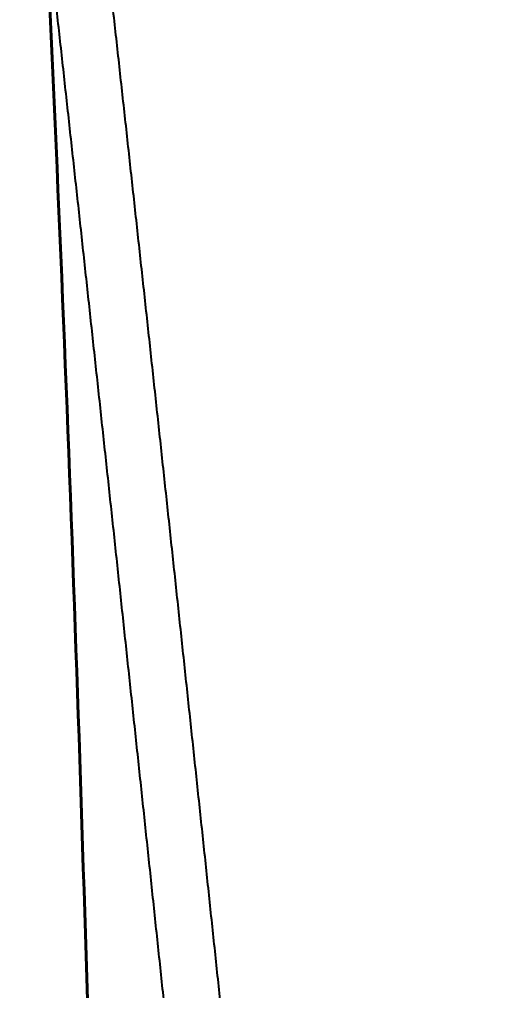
# Model space of a CAD drawing. Header units: millimetres. Extents: x 0 to 285450075, y -3000605 to 8125189010.
# Drawn here: x 6236479.92 to 6236488.44, y 5216383.26 to 5216400.57 of the extents above; entities that cross this region are included whole.
import ezdxf
from ezdxf import colors
from ezdxf.entities.mleader import LeaderData, LeaderLine
from ezdxf.math import Vec2, Vec3

# ---------------------------------------------------------------- set-up
doc = ezdxf.new("R2010")
doc.units = ezdxf.units.MM
doc.layers.add('ИС_Выноски', color=3, linetype='Continuous', lineweight=18)
doc.layers.add('ИС_Размер', color=3, linetype='Continuous', lineweight=18)
doc.layers.add('Основное направление 30.05.Верх покрытия', color=7, linetype='Continuous')
doc.layers.add('Основное направление 30.05.Ось трассы', color=7, linetype='Continuous')
doc.styles.add('ISOCPEUR', font='isocpeur.ttf', dxfattribs={"width": 0.8, "oblique": 15, "height": 2.5})

# ---------------------------------------------------------------- blocks, each defined once
blk = doc.blocks.new('_DotBlank')
at = {"color": 0, "linetype": 'ByBlock', "lineweight": -2}
blk.add_line((-0.5, 0), (-1, 0), dxfattribs=at)
blk.add_circle((0, 0), 0.5, dxfattribs=at)

msp = doc.modelspace()

# ---------------------------------------------------------------- linework, layer by layer
at = {"layer": 'ИС_Размер', "linetype": 'Continuous'}
msp.add_circle((6226064.7742, 5217311.3687), 148840.0322, dxfattribs=at)
at = {"layer": 'Основное направление 30.05.Верх покрытия', "color": 6, "flags": 128}
msp.add_lwpolyline([(6236482.589, 5216382.1654, 0.0002069), (6236482.4832, 5216383.1638, 0.0002101), (6236482.3772, 5216384.1622, 0.0002132), (6236482.2711, 5216385.1604, 0.0002163), (6236482.1648, 5216386.1585, 0.0002195), (6236482.0583, 5216387.1565, 0.0002226), (6236481.9516, 5216388.1544, 0.0002258), (6236481.8446, 5216389.1522, 0.0002289), (6236481.7375, 5216390.1498, 0.000232), (6236481.6301, 5216391.1473, 0.0002352), (6236481.5224, 5216392.1446, 0.0002383), (6236481.4145, 5216393.1419, 0.0002414), (6236481.3063, 5216394.139, 0.0002446), (6236481.1978, 5216395.1359, 0.0002477), (6236481.089, 5216396.1327, 0.0002508), (6236480.9799, 5216397.1294, 0.000254), (6236480.8704, 5216398.1259, 0.0002571), (6236480.7606, 5216399.1223, 0.0002602), (6236480.6505, 5216400.1186, 0.0002634), (6236480.54, 5216401.1146, 0.0002665)], format="xyb", dxfattribs=at)
at = {"layer": 'Основное направление 30.05.Верх покрытия', "color": 5, "flags": 128}
msp.add_lwpolyline([(6236483.5835, 5216382.2703, 0.0002069), (6236483.4776, 5216383.269, 0.0002101), (6236483.3717, 5216384.2675, 0.0002132), (6236483.2655, 5216385.2659, 0.0002163), (6236483.1592, 5216386.2642, 0.0002195), (6236483.0526, 5216387.2624, 0.0002226), (6236482.9459, 5216388.2605, 0.0002258), (6236482.839, 5216389.2585, 0.0002289), (6236482.7318, 5216390.2564, 0.000232), (6236482.6243, 5216391.2541, 0.0002352), (6236482.5167, 5216392.2518, 0.0002383), (6236482.4087, 5216393.2493, 0.0002414), (6236482.3005, 5216394.2467, 0.0002446), (6236482.1919, 5216395.2439, 0.0002477), (6236482.0831, 5216396.2411, 0.0002508), (6236481.9739, 5216397.2381, 0.000254), (6236481.8645, 5216398.2349, 0.0002571), (6236481.7546, 5216399.2317, 0.0002602), (6236481.6444, 5216400.2283, 0.0002634), (6236481.5339, 5216401.2248, 0.0002665)], format="xyb", dxfattribs=at)

# ---------------------------------------------------------------- next in the draw order: leaders
at = {"layer": 'ИС_Выноски', "color": 3}
ml = msp.add_multileader_mtext('Standard', dxfattribs=at)
ml.set_content('ПК70+50\\P24+3х33+24', color=3, style='ISOCPEUR')
ml.set_leader_properties(color=256, linetype='ByLayer', lineweight=-1)
ml.set_arrow_properties(name='DOTBLANK')
ml.build(insert=Vec2(0, 0))
ml.multileader.update_dxf_attribs({"text_left_attachment_type": 6, "text_right_attachment_type": 6, "dogleg_length": 0.36, "arrow_head_size": 1500, "scale": 25})
ctx = ml.context
ctx.base_point, ctx.scale, ctx.char_height, ctx.arrow_head_size, ctx.landing_gap_size, ctx.plane_origin, ctx.plane_x_axis, ctx.plane_y_axis = Vec3(6236691.2056, 5217349.7238), 25, 125, 1500, 2.25, Vec3(6242724.0352, 5214845.6196), Vec3(1, 0.0000115), Vec3(-0.0000115, 1)
ctx.left_attachment, ctx.right_attachment, ctx.text_align_type = 6, 6, 1
notes = []
notes.append((ctx, [(0, (1, 1, 0), (6236671.0754, 5217349.7235), (1, 0.0000115), 20.1302, [(1, [(6236451.887, 5217068.3139)], 0, [])])]))
ctx.mtext.insert, ctx.mtext.text_direction, ctx.mtext.rotation, ctx.mtext.width, ctx.mtext.alignment, ctx.mtext.flow_direction = Vec3(6237088.6703, 5217499.7283), Vec3(1, 0.0000115), 0.0000115, 857.209003, 2, 5
ctx.mtext.has_bg_fill, ctx.mtext.bg_color, ctx.mtext.bg_scale_factor, ctx.mtext.bg_transparency, ctx.mtext.use_window_bg_color = 1, -1027028792, 1.5, 0, 1
for ctx, leaders in notes:
    for number, flags, end, landing, length, lines in leaders:
        leader = LeaderData()
        leader.index, (leader.has_last_leader_line, leader.has_dogleg_vector, leader.attachment_direction) = number, flags
        leader.last_leader_point, leader.dogleg_vector, leader.dogleg_length = Vec3(end), Vec3(landing), length
        for number, points, colour, breaks in lines:
            line = LeaderLine()
            line.index, line.vertices, line.color, line.breaks = number, Vec3.list(points), colors.encode_raw_color(colour), breaks
            leader.lines.append(line)
        ctx.leaders.append(leader)

# ---------------------------------------------------------------- next in the draw order: linework, layer by layer
at = {"layer": 'Основное направление 30.05.Ось трассы', "color": 1, "lineweight": 40, "true_color": 0xff0000, "flags": 128}
msp.add_lwpolyline([(6236484.5306, 5215168.6635), (6236481.8903, 5216316.6935, 0.0002441), (6236481.8575, 5216329.1934, 0.0007324), (6236481.8003, 5216341.6933, 0.0012207), (6236481.6942, 5216354.1928, 0.001709), (6236481.5149, 5216366.6915, 0.0021973), (6236481.238, 5216379.1884, 0.0026856), (6236480.839, 5216391.682, 0.0031738), (6236480.2937, 5216404.17, 0.0036621), (6236479.5777, 5216416.6494, 0.2782706), (6236007.742, 5217095.1932, 0.0036621), (6235996.2926, 5217100.2089, 0.0031738), (6235984.7756, 5217105.0676, 0.0026856), (6235973.2025, 5217109.791, 0.0021973), (6235961.5837, 5217114.4012, 0.001709), (6235949.9293, 5217118.9205, 0.0012207), (6235938.2486, 5217123.3715, 0.0007324), (6235926.5506, 5217127.7767, 0.0002441), (6235914.844, 5217132.1592), (6235320.4061, 5217354.4691, -0.0193391), (6234250.5061, 5217802.4742), (6233192.5927, 5218294.3631, 0.0310959)], format="xyb", dxfattribs=at)

doc.saveas('drawing.dxf')
